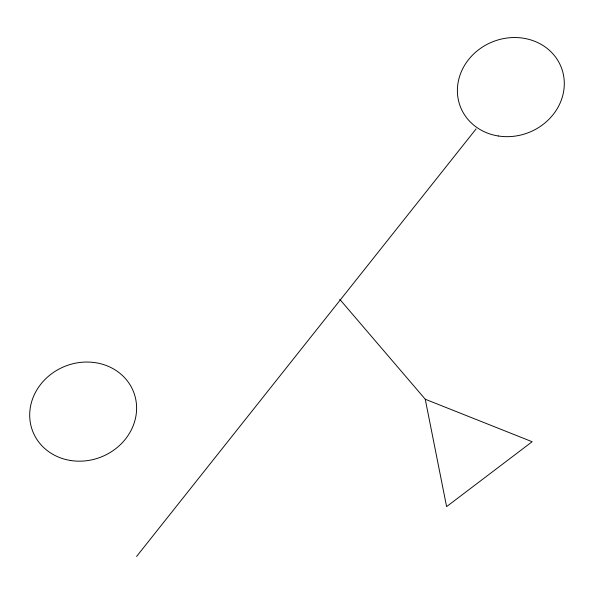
<?xml version="1.0" encoding="UTF-8"?>
<svg xmlns="http://www.w3.org/2000/svg" width="594" height="594" viewBox="0 0 594 594"><rect width="100%" height="100%" fill="white"/><g stroke="black" fill="none" stroke-linecap="round" stroke-linejoin="round"><path stroke-width="0.89" d="M136.568 556.474L476.091 128.913M425.252 399.235L532.142 441.721L446.606 506.623L425.252 399.235L339.753 299.317M70.589 460.491A54.136 48.819 -21.5 0 0 134.43 394.297A54.136 48.819 -21.5 0 0 44.439 380.041A54.136 48.819 -21.5 0 0 70.589 460.491M498.277 135.981A54.136 48.819 -21.5 0 0 562.124 69.788A54.136 48.819 -21.5 0 0 472.133 55.532A54.136 48.819 -21.5 0 0 498.277 135.981"/></g></svg>
